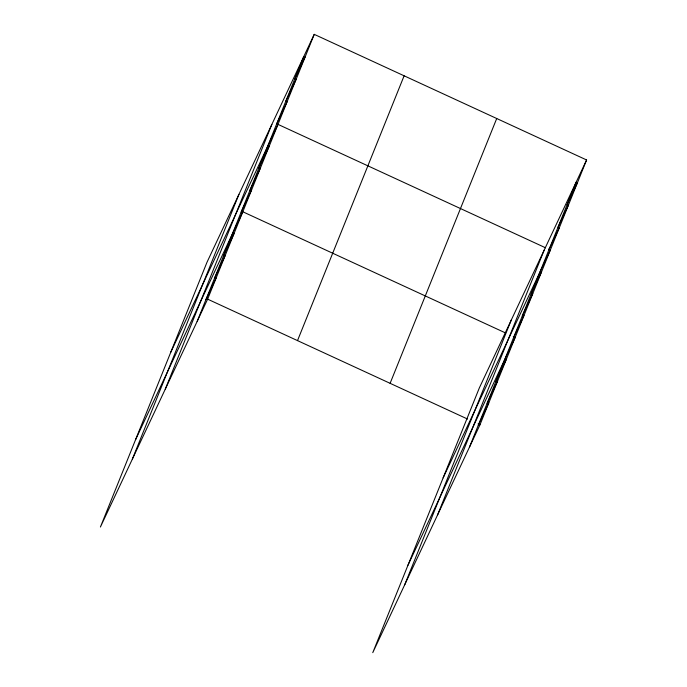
<?xml version="1.0" encoding="UTF-8"?>
<svg xmlns="http://www.w3.org/2000/svg" width="687" height="687" viewBox="0 0 687 687"><rect width="100%" height="100%" fill="white"/><g stroke="black" fill="none" stroke-linecap="round" stroke-linejoin="round"><path stroke-width="1.03" d="M132.333 459.165L238.939 194.361M165.241 389.246L271.846 124.441M197.169 321.387L303.774 56.583M314.234 34.35L207.01 262.228L100.405 527.032L207.629 299.154L314.234 34.35L586.595 159.968L479.99 424.772L372.766 652.65L479.371 387.846L586.595 159.968M297.514 340.615L404.119 75.802M390.113 383.32L496.718 118.516M404.695 584.783L511.3 319.979M437.602 514.864L544.207 250.059M469.53 447.005L576.135 182.201M294.714 79.091L305.174 56.858M285.655 101.599L296.114 79.366M276.595 124.107L287.054 101.874M170.762 352.259L277.995 124.381L545.572 247.801M258.733 168.461L269.192 146.228M249.939 190.308L260.399 168.075M241.146 212.154L251.605 189.921M135.579 439.646L242.812 211.768L505.615 332.98M223.558 255.847L234.018 233.614M214.756 277.694L225.224 255.461M205.963 299.541L216.422 277.308M567.076 204.709L577.535 182.476M558.016 227.217L568.475 204.984M548.956 249.725L559.416 227.491M443.124 477.877L550.356 249.999L548.441 249.123M531.094 294.079L541.554 271.846M522.3 315.926L532.76 293.692M513.507 337.772L523.966 315.539M407.941 565.264L515.173 337.386L513.258 336.51M495.92 381.465L506.379 359.232M487.126 403.312L497.586 381.079M478.324 425.159L488.783 402.925M207.629 299.154L467.564 419.044M478.083 423.896L479.99 424.772"/></g></svg>
